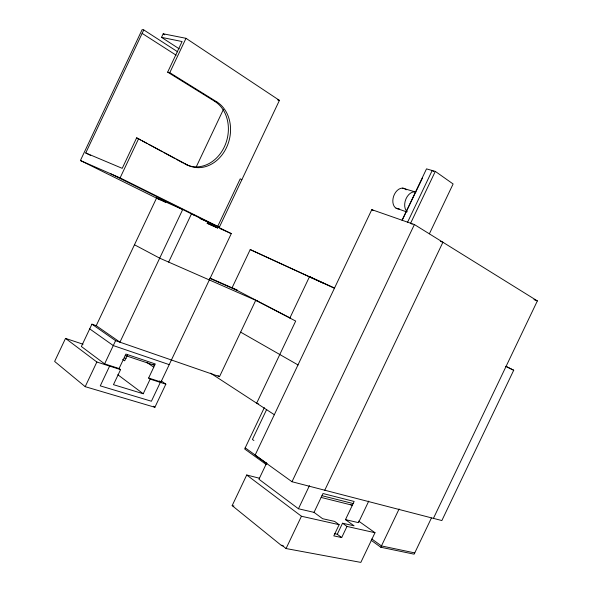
<?xml version="1.0" encoding="UTF-8"?>
<svg xmlns="http://www.w3.org/2000/svg" width="592" height="592" viewBox="0 0 592 592"><rect width="100%" height="100%" fill="white"/><g stroke="black" fill="none" stroke-linecap="round" stroke-linejoin="round"><path stroke-width="0.89" d="M159.995 199.859L80.408 160.513L142.139 29.6L143.775 29.926L177.748 51.867M90.68 155.452L85.744 152.965L143.775 29.926M179.295 48.892L161.527 37.348L163.214 33.788L186.006 38.317L279.431 100.374L219.373 227.18L218.337 226.714L217.715 228.016L207.97 223.65L207.17 223.258L207.777 221.97L110.556 173.715M161.527 37.348L182.092 41.551L167.654 72.143L169.778 72.683L216.827 101.898A35.069 28.764 -75 0 1 226.492 147.593A35.069 28.764 -75 0 1 187.087 164.791L136.641 137.832L122.233 168.35L85.744 152.965M80.408 160.513L120.102 177.896L138.669 138.572M169.778 72.683L186.006 38.317M83.065 344.233L65.527 338.395L54.634 361.446L85.196 386.672L154.889 407.289L165.841 384.164L161.372 380.982M96.222 325.681L156.606 197.95L182.699 209.531L119.947 342.183L96.222 325.681L91.93 324.164L81.378 346.505L104.614 363.873L119.073 368.52L120.576 369.63L113.457 384.667L143.22 393.754L150.153 379.124L148.629 378.022L155.282 363.969L125.911 354.068L119.073 368.52M85.196 386.672L96.859 362.015L65.527 338.395M196.122 167.144L223.391 109.49M104.614 363.873L115.588 340.674L91.93 324.164M109.609 366.108L100.263 385.858L151.404 401.235L160.328 382.388M168.653 262.093L191.468 213.882M127.391 355.119L124.697 360.817L122.692 359.374M207.17 223.258L216.916 227.617L217.538 226.314L199.926 218.507M217.723 226.359L240.234 178.821L241.847 179.716M148.629 378.022L160.98 382.003L231.287 233.625L218.307 227.187M250.209 249.58L323.439 283.235L250.209 249.58L232.079 287.816L290.073 317.919M115.588 340.674L219.521 376.63L255.737 300.307L295.689 321.056L256.662 403.196L258.349 403.759M289.865 318.03L309.542 276.605L334.524 288.023M264.321 407.636L244.674 448.98L266.415 464.676M266.703 409.383L252.407 439.456L253.916 440.515M433.433 518.37L537.366 300.906L414.4 224.546L371.798 209.649L255.093 455.159L291.989 481.733L441.861 520.553L513.715 370.237L506.056 366.404M283.376 545.95L281.577 545.609L232.16 505.62L246.716 474.999L259.548 478.255M266.696 462.937L258.948 479.239L298.442 508.757L314.026 512.361L322.61 518.696L334.672 521.426L339.135 524.69L333.792 535.886L341.702 537.543L347.001 526.443L375.002 532.719L360.839 562.4L286.054 548.547L281.814 545.114L281.577 545.609M407.599 222.17L432.19 170.503L433.67 171.547M422.488 178.014L402.109 220.261L426.506 168.875L435.298 171.391L410.626 223.228L412.158 224.176M291.989 481.733L414.4 224.546M298.442 508.757L309.461 485.618M429.385 233.788L453.109 183.971L435.298 171.391M286.054 548.547L301.439 516.246L339.135 524.69M314.026 512.361L323.003 493.521L354.149 501.461L345.476 519.635L354.068 525.822L342.539 523.21L337.27 534.25L334.635 533.688M324.771 490.22L442.912 242.246L440.315 241.321M368.764 501.084L358.478 522.647L345.476 519.635M371.191 540.304L380.826 547.252L399.104 508.972M431.405 518.037L414.134 554.179L380.826 547.252M414.748 552.906L381.463 545.928L371.813 538.986M232.16 505.62L233.951 506.012M321.138 497.435L352.351 505.235M321.967 495.696L353.15 503.555M277.648 99.922L279.431 100.374M167.654 72.143L214.652 101.291L216.827 101.898M402.53 188.115L415.85 192.104A10.856 7.237 -70.7 0 0 405.994 198.853A10.856 7.237 -70.7 0 0 407.244 211.766M96.859 362.015L120.576 369.63M150.153 379.124L165.841 384.164M124.357 357.975L126.096 358.552M125.245 355.489L154.63 365.345L153.076 364.391M169.216 364.628L113.272 345.565L89.703 328.871M395.981 208.155L406.386 211.795M187.087 164.791L185 164.006A34.965 28.734 -75.1 0 0 224.346 146.875A34.965 28.734 -75.1 0 0 214.652 101.291M533.94 299.604L537.366 300.906M258.364 301.461L159.699 258.164L134.473 244.77M210.241 278.188L237.451 290.184M209.561 278.24L236.46 290.087M193.377 214.822L194.117 215.155M219.773 228.475L231.287 233.625M324.268 283.612L334.228 288.171M513.715 370.237L505.709 366.315M309.542 276.605L312.132 277.885M208.576 222.363L215.873 225.981M216.916 227.617L217.715 228.016M156.606 197.95L165.523 202.36M120.102 177.896L219.373 227.18M136.641 137.832L140.674 140.015M142.28 140.881L147.119 143.501M148.733 144.374L162.43 151.789M164.043 152.662L174.522 158.338M176.135 159.211L183.387 163.133M240.633 332.134L298.094 364.975M371.798 209.649L373.352 210.589M142.139 33.389L176.164 55.219M218.004 375.646L219.521 376.63M210.574 373.167L274.429 414.777M163.214 33.788L164.754 34.795M146.964 362.482L153.75 367.21M350.634 504.599L352.151 505.657M358.619 521.078L375.002 532.719M159.477 380.93L160.98 382.003M245.206 447.848L266.97 463.514M342.539 523.21L347.001 526.443M337.27 534.25L341.702 537.543M117.823 374.736L143.22 393.754M246.716 474.999L301.439 516.246M153.432 406.186L154.889 407.289M399.334 208.865A10.723 7.237 -70.8 0 1 393.724 195.989A10.723 7.237 -70.8 0 1 406.164 189.825"/></g></svg>
